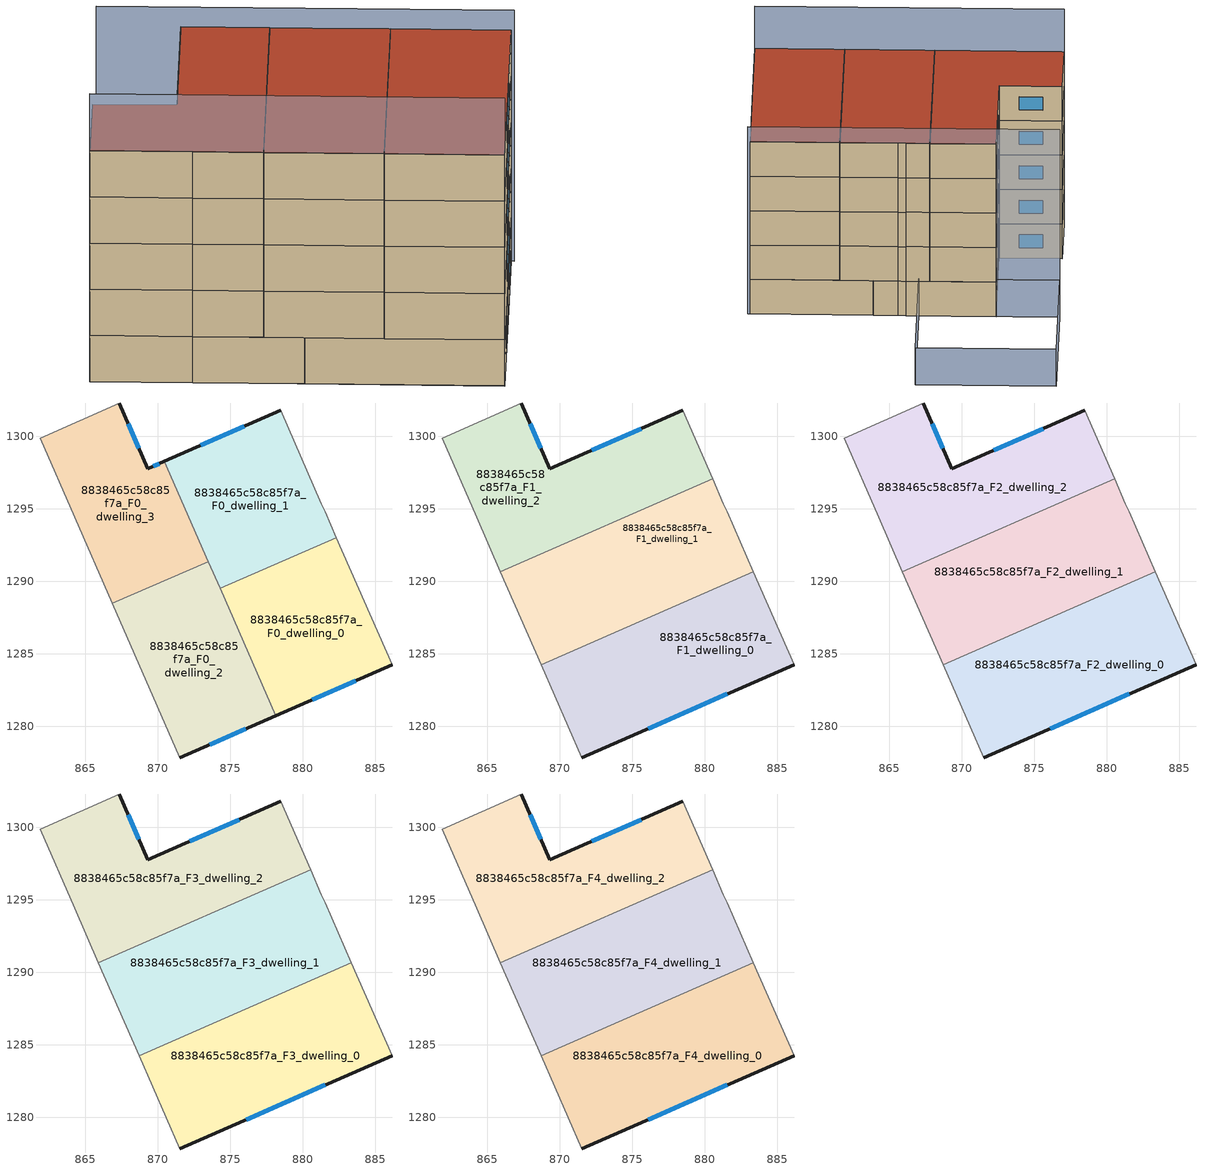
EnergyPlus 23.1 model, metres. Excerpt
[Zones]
8838465c58c85f7a_F0_dwelling_0
 floor ground (EU_floor_Construction): 882.31,1293.02 886.14,1284.25 878.13,1280.75 874.29,1289.51 z0
 wall outside (EU_wall_Construction): 878.13,1280.75 886.14,1284.25 z0:3
 wall to 8838465c58c85f7a_F0_dwelling_1 (EU_wall_Construction): 882.31,1293.02 874.29,1289.51 z0:3
 wall adiabatic (EU_wall_Construction): 886.14,1284.25 882.31,1293.02 z0:3
 wall to 8838465c58c85f7a_F0_dwelling_2 (EU_wall_Construction): 874.29,1289.51 878.13,1280.75 z0:3
 window (EU_Window_Construction): 880.64,1281.85 883.63,1283.16 z0.94:2.06
8838465c58c85f7a_F0_dwelling_1
 floor ground (EU_floor_Construction): 878.48,1301.78 881.28,1295.35 881.53,1294.81 882.31,1293.02 874.29,1289.51 870.46,1298.27 z0
 wall outside (EU_wall_Construction): 878.48,1301.78 870.46,1298.27 z0:3
 wall adiabatic (EU_wall_Construction): 882.31,1293.02 881.53,1294.81 881.28,1295.35 878.48,1301.78 z0:3
 wall to 8838465c58c85f7a_F0_dwelling_3 (EU_wall_Construction): 870.46,1298.27 873.48,1291.37 z0:3
 wall to 8838465c58c85f7a_F0_dwelling_2 (EU_wall_Construction): 873.48,1291.37 874.29,1289.51 z0:3
 window (EU_Window_Construction): 875.96,1300.68 872.97,1299.37 z0.94:2.06
8838465c58c85f7a_F0_dwelling_2
 floor ground (EU_floor_Construction): 873.48,1291.37 878.13,1280.75 871.51,1277.85 866.87,1288.48 z0
 wall outside (EU_wall_Construction): 871.51,1277.85 878.13,1280.75 z0:3
 wall adiabatic (EU_wall_Construction): 866.87,1288.48 871.51,1277.85 z0:3
 wall to 8838465c58c85f7a_F0_dwelling_3 (EU_wall_Construction): 873.48,1291.37 866.87,1288.48 z0:3
 window (EU_Window_Construction): 873.59,1278.76 876.05,1279.84 z0.94:2.06
8838465c58c85f7a_F0_dwelling_3
 floor ground (EU_floor_Construction): 870.46,1298.27 873.48,1291.37 866.87,1288.48 864.27,1294.41 861.88,1299.87 867.35,1302.27 869.32,1297.77 z0
 wall outside (EU_wall_Construction): 870.46,1298.27 869.32,1297.77 867.35,1302.27 z0:3
 wall adiabatic (EU_wall_Construction): 867.35,1302.27 861.88,1299.87 864.27,1294.41 866.87,1288.48 z0:3
 window (EU_Window_Construction): 868.7,1299.18 867.97,1300.86 / 870.1,1298.11 869.68,1297.93 z0.94:2.06
8838465c58c85f7a_F1_dwelling_0
 floor to 8838465c58c85f7a_F0_dwelling_0 (EU_floor_Construction): 883.34,1290.66 886.14,1284.25 878.13,1280.75 875.32,1287.15 z3
 floor to 8838465c58c85f7a_F0_dwelling_2 (EU_floor_Construction): 875.32,1287.15 878.13,1280.75 871.51,1277.85 868.71,1284.26 z3
 wall outside (EU_wall_Construction): 871.51,1277.85 886.14,1284.25 z3:6
 wall adiabatic (EU_wall_Construction): 886.14,1284.25 883.34,1290.66 / 868.71,1284.26 871.51,1277.85 z3:6
 wall to 8838465c58c85f7a_F1_dwelling_1 (EU_wall_Construction): 883.34,1290.66 868.71,1284.26 z3:6
 window (EU_Window_Construction): 876.1,1279.86 881.55,1282.25 z3.94:5.06
8838465c58c85f7a_F1_dwelling_1
 floor to 8838465c58c85f7a_F0_dwelling_2 (EU_floor_Construction): 873.48,1291.37 875.32,1287.15 868.71,1284.26 866.87,1288.48 z3
 floor to 8838465c58c85f7a_F0_dwelling_0 (EU_floor_Construction): 882.31,1293.02 883.34,1290.66 875.32,1287.15 874.29,1289.51 z3
 floor to 8838465c58c85f7a_F0_dwelling_1 (EU_floor_Construction): 880.54,1297.06 881.28,1295.35 881.53,1294.81 882.31,1293.02 874.29,1289.51 872.52,1293.55 z3
 floor to 8838465c58c85f7a_F0_dwelling_3 (EU_floor_Construction): 872.52,1293.55 873.48,1291.37 866.87,1288.48 865.91,1290.66 z3
 wall to 8838465c58c85f7a_F1_dwelling_2 (EU_wall_Construction): 880.54,1297.06 865.91,1290.66 z3:6
 wall adiabatic (EU_wall_Construction): 883.34,1290.66 881.53,1294.81 881.28,1295.35 880.54,1297.06 / 865.91,1290.66 868.71,1284.26 z3:6
8838465c58c85f7a_F1_dwelling_2
 floor to 8838465c58c85f7a_F0_dwelling_1 (EU_floor_Construction): 878.48,1301.78 880.54,1297.06 872.52,1293.55 870.46,1298.27 z3
 floor to 8838465c58c85f7a_F0_dwelling_3 (EU_floor_Construction): 870.46,1298.27 872.52,1293.55 865.91,1290.66 864.27,1294.41 861.88,1299.87 867.35,1302.27 869.32,1297.77 z3
 wall outside (EU_wall_Construction): 878.48,1301.78 869.32,1297.77 867.35,1302.27 z3:6
 wall adiabatic (EU_wall_Construction): 880.54,1297.06 878.48,1301.78 / 867.35,1302.27 861.88,1299.87 864.27,1294.41 865.91,1290.66 z3:6
 window (EU_Window_Construction): 868.7,1299.18 867.97,1300.86 / 875.61,1300.53 872.19,1299.03 z3.94:5.06
8838465c58c85f7a_F2_dwelling_0
 floor to 8838465c58c85f7a_F1_dwelling_0 (EU_floor_Construction): 883.34,1290.66 886.14,1284.25 871.51,1277.85 868.71,1284.26 z6
 wall outside (EU_wall_Construction): 871.51,1277.85 886.14,1284.25 z6:9
 wall adiabatic (EU_wall_Construction): 886.14,1284.25 883.34,1290.66 / 868.71,1284.26 871.51,1277.85 z6:9
 wall to 8838465c58c85f7a_F2_dwelling_1 (EU_wall_Construction): 883.34,1290.66 868.71,1284.26 z6:9
 window (EU_Window_Construction): 876.1,1279.86 881.55,1282.25 z6.94:8.06
8838465c58c85f7a_F2_dwelling_1
 floor to 8838465c58c85f7a_F1_dwelling_1 (EU_floor_Construction): 881.28,1295.35 881.53,1294.81 883.34,1290.66 868.71,1284.26 865.91,1290.66 880.54,1297.06 z6
 wall to 8838465c58c85f7a_F2_dwelling_2 (EU_wall_Construction): 880.54,1297.06 865.91,1290.66 z6:9
 wall adiabatic (EU_wall_Construction): 883.34,1290.66 881.53,1294.81 881.28,1295.35 880.54,1297.06 / 865.91,1290.66 868.71,1284.26 z6:9
8838465c58c85f7a_F2_dwelling_2
 floor to 8838465c58c85f7a_F1_dwelling_2 (EU_floor_Construction): 878.48,1301.78 880.54,1297.06 865.91,1290.66 864.27,1294.41 861.88,1299.87 867.35,1302.27 869.32,1297.77 z6
 wall outside (EU_wall_Construction): 878.48,1301.78 869.32,1297.77 867.35,1302.27 z6:9
 wall adiabatic (EU_wall_Construction): 880.54,1297.06 878.48,1301.78 / 867.35,1302.27 861.88,1299.87 864.27,1294.41 865.91,1290.66 z6:9
 window (EU_Window_Construction): 868.7,1299.18 867.97,1300.86 / 875.61,1300.53 872.19,1299.03 z6.94:8.06
8838465c58c85f7a_F3_dwelling_0
 floor to 8838465c58c85f7a_F2_dwelling_0 (EU_floor_Construction): 883.34,1290.66 886.14,1284.25 871.51,1277.85 868.71,1284.26 z9
 wall outside (EU_wall_Construction): 871.51,1277.85 886.14,1284.25 z9:12
 wall adiabatic (EU_wall_Construction): 886.14,1284.25 883.34,1290.66 / 868.71,1284.26 871.51,1277.85 z9:12
 wall to 8838465c58c85f7a_F3_dwelling_1 (EU_wall_Construction): 883.34,1290.66 868.71,1284.26 z9:12
 window (EU_Window_Construction): 876.1,1279.86 881.55,1282.25 z9.94:11.06
8838465c58c85f7a_F3_dwelling_1
 floor to 8838465c58c85f7a_F2_dwelling_1 (EU_floor_Construction): 881.28,1295.35 881.53,1294.81 883.34,1290.66 868.71,1284.26 865.91,1290.66 880.54,1297.06 z9
 wall to 8838465c58c85f7a_F3_dwelling_2 (EU_wall_Construction): 880.54,1297.06 865.91,1290.66 z9:12
 wall adiabatic (EU_wall_Construction): 883.34,1290.66 881.53,1294.81 881.28,1295.35 880.54,1297.06 / 865.91,1290.66 868.71,1284.26 z9:12
8838465c58c85f7a_F3_dwelling_2
 floor to 8838465c58c85f7a_F2_dwelling_2 (EU_floor_Construction): 878.48,1301.78 880.54,1297.06 865.91,1290.66 864.27,1294.41 861.88,1299.87 867.35,1302.27 869.32,1297.77 z9
 wall outside (EU_wall_Construction): 878.48,1301.78 869.32,1297.77 867.35,1302.27 z9:12
 wall adiabatic (EU_wall_Construction): 880.54,1297.06 878.48,1301.78 / 867.35,1302.27 861.88,1299.87 864.27,1294.41 865.91,1290.66 z9:12
 window (EU_Window_Construction): 868.7,1299.18 867.97,1300.86 / 875.61,1300.53 872.19,1299.03 z9.94:11.06
8838465c58c85f7a_F4_dwelling_0
 floor to 8838465c58c85f7a_F3_dwelling_0 (EU_floor_Construction): 883.34,1290.66 886.14,1284.25 871.51,1277.85 868.71,1284.26 z12
 wall outside (EU_wall_Construction): 871.51,1277.85 886.14,1284.25 z12:15
 wall adiabatic (EU_wall_Construction): 886.14,1284.25 883.34,1290.66 / 868.71,1284.26 871.51,1277.85 z12:15
 wall to 8838465c58c85f7a_F4_dwelling_1 (EU_wall_Construction): 883.34,1290.66 868.71,1284.26 z12:15
 window (EU_Window_Construction): 876.1,1279.86 881.55,1282.25 z12.94:14.06
 roof outside (EU_roof_Construction): 886.14,1284.25 883.34,1290.66 868.71,1284.26 871.51,1277.85 z15
8838465c58c85f7a_F4_dwelling_1
 floor to 8838465c58c85f7a_F3_dwelling_1 (EU_floor_Construction): 881.28,1295.35 881.53,1294.81 883.34,1290.66 868.71,1284.26 865.91,1290.66 880.54,1297.06 z12
 wall to 8838465c58c85f7a_F4_dwelling_2 (EU_wall_Construction): 880.54,1297.06 865.91,1290.66 z12:15
 wall adiabatic (EU_wall_Construction): 883.34,1290.66 881.53,1294.81 881.28,1295.35 880.54,1297.06 / 865.91,1290.66 868.71,1284.26 z12:15
 roof outside (EU_roof_Construction): 883.34,1290.66 881.53,1294.81 881.28,1295.35 880.54,1297.06 865.91,1290.66 868.71,1284.26 z15
8838465c58c85f7a_F4_dwelling_2
 floor to 8838465c58c85f7a_F3_dwelling_2 (EU_floor_Construction): 878.48,1301.78 880.54,1297.06 865.91,1290.66 864.27,1294.41 861.88,1299.87 867.35,1302.27 869.32,1297.77 z12
 wall outside (EU_wall_Construction): 878.48,1301.78 869.32,1297.77 867.35,1302.27 z12:15
 wall adiabatic (EU_wall_Construction): 880.54,1297.06 878.48,1301.78 / 867.35,1302.27 861.88,1299.87 864.27,1294.41 865.91,1290.66 z12:15
 window (EU_Window_Construction): 868.7,1299.18 867.97,1300.86 / 875.61,1300.53 872.19,1299.03 z12.94:14.06
 roof outside (EU_roof_Construction): 880.54,1297.06 878.48,1301.78 869.32,1297.77 867.35,1302.27 861.88,1299.87 864.27,1294.41 865.91,1290.66 z15
shading: 861.9,1299.88 871.51,1277.85 z0:18.7; 876.49,1306.28 887.3,1311.02 / 887.3,1311.02 891.7,1300.99 / 891.7,1300.99 880.89,1296.25 / 880.89,1296.25 876.49,1306.28 z0:3.2; 886.21,1284.1 876.48,1306.27 z0:16.3
[Building]
EU S2 Campaign: North Axis=0; Terrain=City; Solar Distribution=FullExterior
[Site:Location]
Vienna: Latitude=48; Longitude=16.5; Time Zone=1; Elevation=183
[SizingPeriod:WeatherFileDays]
AnnualSizingPeriod: Begin Month=1; Begin Day of Month=1; End Month=12; End Day of Month=31; Day of Week for Start Day=Monday; Use Weather File Daylight Saving Period=No; Use Weather File Rain and Snow Indicators=No
[MATERIAL]
EU_InternalMass_Material: Roughness=MediumRough; Thickness=0.1; Conductivity=1; Density=1800; Specific Heat=900; Thermal Absorptance=0.9; Solar Absorptance=0.7; Visible Absorptance=0.7
[MATERIAL:NOMASS] Roughness=MediumRough; Thermal Absorptance=0.9; Solar Absorptance=0.7; Visible Absorptance=0.7
Name | Thermal Resistance
EU_wall_NoMass | 0.914258
EU_roof_NoMass | 0.954009
EU_floor_NoMass | 1.09711
[WINDOWMATERIAL:SIMPLEGLAZINGSYSTEM]
EU_Window_SimpleGlazing: UFactor=2.09642; Solar Heat Gain Coefficient=0.65; Visible Transmittance=0.65
[CONSTRUCTION]
EU_wall_Construction: EU_wall_NoMass
EU_roof_Construction: EU_roof_NoMass
EU_floor_Construction: EU_floor_NoMass
EU_Window_Construction: EU_Window_SimpleGlazing
EU_InternalMass_Construction: EU_InternalMass_Material
[ZONE] Type=1; Multiplier=1; Ceiling Height=autocalculate; Floor Area=autocalculate; Part of Total Floor Area=Yes
Name | Volume
8838465c58c85f7a_F0_dwelling_0 | 251.061
8838465c58c85f7a_F1_dwelling_0; 8838465c58c85f7a_F2_dwelling_0; 8838465c58c85f7a_F3_dwelling_0; 8838465c58c85f7a_F4_dwelling_0 | 334.734
8838465c58c85f7a_F0_dwelling_1 | 251.063
8838465c58c85f7a_F1_dwelling_1; 8838465c58c85f7a_F2_dwelling_1; 8838465c58c85f7a_F3_dwelling_1; 8838465c58c85f7a_F4_dwelling_1 | 334.752
8838465c58c85f7a_F0_dwelling_2 | 251.035
8838465c58c85f7a_F1_dwelling_2; 8838465c58c85f7a_F2_dwelling_2; 8838465c58c85f7a_F3_dwelling_2; 8838465c58c85f7a_F4_dwelling_2 | 334.728
8838465c58c85f7a_F0_dwelling_3 | 251.052
[INTERNALMASS] Construction=EU_InternalMass_Construction
Name | Zone or ZoneList | Surface Area
8838465c58c85f7a_F0_dwelling_0_EU_InternalMass | 8838465c58c85f7a_F0_dwelling_0 | 83.6867
8838465c58c85f7a_F0_dwelling_1_EU_InternalMass | 8838465c58c85f7a_F0_dwelling_1 | 83.6879
8838465c58c85f7a_F0_dwelling_2_EU_InternalMass | 8838465c58c85f7a_F0_dwelling_2 | 83.678
8838465c58c85f7a_F0_dwelling_3_EU_InternalMass | 8838465c58c85f7a_F0_dwelling_3 | 83.6822
8838465c58c85f7a_F1_dwelling_0_EU_InternalMass | 8838465c58c85f7a_F1_dwelling_0 | 111.578
8838465c58c85f7a_F1_dwelling_1_EU_InternalMass | 8838465c58c85f7a_F1_dwelling_1 | 111.578
8838465c58c85f7a_F1_dwelling_2_EU_InternalMass | 8838465c58c85f7a_F1_dwelling_2 | 111.576
8838465c58c85f7a_F2_dwelling_0_EU_InternalMass | 8838465c58c85f7a_F2_dwelling_0 | 111.578
8838465c58c85f7a_F2_dwelling_1_EU_InternalMass | 8838465c58c85f7a_F2_dwelling_1 | 111.578
8838465c58c85f7a_F2_dwelling_2_EU_InternalMass | 8838465c58c85f7a_F2_dwelling_2 | 111.576
8838465c58c85f7a_F3_dwelling_0_EU_InternalMass | 8838465c58c85f7a_F3_dwelling_0 | 111.578
8838465c58c85f7a_F3_dwelling_1_EU_InternalMass | 8838465c58c85f7a_F3_dwelling_1 | 111.578
8838465c58c85f7a_F3_dwelling_2_EU_InternalMass | 8838465c58c85f7a_F3_dwelling_2 | 111.576
8838465c58c85f7a_F4_dwelling_0_EU_InternalMass | 8838465c58c85f7a_F4_dwelling_0 | 111.578
8838465c58c85f7a_F4_dwelling_1_EU_InternalMass | 8838465c58c85f7a_F4_dwelling_1 | 111.578
8838465c58c85f7a_F4_dwelling_2_EU_InternalMass | 8838465c58c85f7a_F4_dwelling_2 | 111.576
[OTHEREQUIPMENT] Fuel Type=Electricity; Design Level Calculation Method=Watts/Area; Power per Zone Floor Area=1; Fraction Latent=0; Fraction Radiant=0; Fraction Lost=0; Carbon Dioxide Generation Rate=0; EndUse Subcategory=EU_Step8_InternalGains
Name | Zone or ZoneList or Space or SpaceList | Schedule
EU_Step8_InternalGain_8838465c58c85f7a_F0_dwelling_0_f000 | 8838465c58c85f7a_F0_dwelling_0 | EU_Step8_GainSchedule_8838465c58c85f7a_F0_dwelling_0_f000
EU_Step8_InternalGain_8838465c58c85f7a_F0_dwelling_1_f000 | 8838465c58c85f7a_F0_dwelling_1 | EU_Step8_GainSchedule_8838465c58c85f7a_F0_dwelling_1_f000
EU_Step8_InternalGain_8838465c58c85f7a_F0_dwelling_2_f000 | 8838465c58c85f7a_F0_dwelling_2 | EU_Step8_GainSchedule_8838465c58c85f7a_F0_dwelling_2_f000
EU_Step8_InternalGain_8838465c58c85f7a_F0_dwelling_3_f000 | 8838465c58c85f7a_F0_dwelling_3 | EU_Step8_GainSchedule_8838465c58c85f7a_F0_dwelling_3_f000
EU_Step8_InternalGain_8838465c58c85f7a_F1_dwelling_0_f000 | 8838465c58c85f7a_F1_dwelling_0 | EU_Step8_GainSchedule_8838465c58c85f7a_F1_dwelling_0_f000
EU_Step8_InternalGain_8838465c58c85f7a_F1_dwelling_1_f000 | 8838465c58c85f7a_F1_dwelling_1 | EU_Step8_GainSchedule_8838465c58c85f7a_F1_dwelling_1_f000
EU_Step8_InternalGain_8838465c58c85f7a_F1_dwelling_2_f000 | 8838465c58c85f7a_F1_dwelling_2 | EU_Step8_GainSchedule_8838465c58c85f7a_F1_dwelling_2_f000
EU_Step8_InternalGain_8838465c58c85f7a_F2_dwelling_0_f000 | 8838465c58c85f7a_F2_dwelling_0 | EU_Step8_GainSchedule_8838465c58c85f7a_F2_dwelling_0_f000
EU_Step8_InternalGain_8838465c58c85f7a_F2_dwelling_1_f000 | 8838465c58c85f7a_F2_dwelling_1 | EU_Step8_GainSchedule_8838465c58c85f7a_F2_dwelling_1_f000
EU_Step8_InternalGain_8838465c58c85f7a_F2_dwelling_2_f000 | 8838465c58c85f7a_F2_dwelling_2 | EU_Step8_GainSchedule_8838465c58c85f7a_F2_dwelling_2_f000
EU_Step8_InternalGain_8838465c58c85f7a_F3_dwelling_0_f000 | 8838465c58c85f7a_F3_dwelling_0 | EU_Step8_GainSchedule_8838465c58c85f7a_F3_dwelling_0_f000
EU_Step8_InternalGain_8838465c58c85f7a_F3_dwelling_1_f000 | 8838465c58c85f7a_F3_dwelling_1 | EU_Step8_GainSchedule_8838465c58c85f7a_F3_dwelling_1_f000
EU_Step8_InternalGain_8838465c58c85f7a_F3_dwelling_2_f000 | 8838465c58c85f7a_F3_dwelling_2 | EU_Step8_GainSchedule_8838465c58c85f7a_F3_dwelling_2_f000
EU_Step8_InternalGain_8838465c58c85f7a_F4_dwelling_0_f000 | 8838465c58c85f7a_F4_dwelling_0 | EU_Step8_GainSchedule_8838465c58c85f7a_F4_dwelling_0_f000
EU_Step8_InternalGain_8838465c58c85f7a_F4_dwelling_1_f000 | 8838465c58c85f7a_F4_dwelling_1 | EU_Step8_GainSchedule_8838465c58c85f7a_F4_dwelling_1_f000
EU_Step8_InternalGain_8838465c58c85f7a_F4_dwelling_2_f000 | 8838465c58c85f7a_F4_dwelling_2 | EU_Step8_GainSchedule_8838465c58c85f7a_F4_dwelling_2_f000
[ZONEVENTILATION:DESIGNFLOWRATE] Schedule=EU_AlwaysOn; Design Flow Rate Calculation Method=AirChanges/Hour; Air Changes per Hour=0.546891; Ventilation Type=Natural; Fan Pressure Rise=0; Fan Total Efficiency=1; Constant Term Coefficient=1; Temperature Term Coefficient=0; Velocity Term Coefficient=0; Velocity Squared Term Coefficient=0; Minimum Indoor Temperature=-100; Maximum Indoor Temperature=100; Delta Temperature=-100; Minimum Outdoor Temperature=-100; Maximum Outdoor Temperature=100; Maximum Wind Speed=40
Name | Zone or ZoneList or Space or SpaceList
EU_ConstantAir_8838465c58c85f7a_F0_dwelling_0 | 8838465c58c85f7a_F0_dwelling_0
EU_ConstantAir_8838465c58c85f7a_F0_dwelling_1 | 8838465c58c85f7a_F0_dwelling_1
EU_ConstantAir_8838465c58c85f7a_F0_dwelling_2 | 8838465c58c85f7a_F0_dwelling_2
EU_ConstantAir_8838465c58c85f7a_F0_dwelling_3 | 8838465c58c85f7a_F0_dwelling_3
EU_ConstantAir_8838465c58c85f7a_F1_dwelling_0 | 8838465c58c85f7a_F1_dwelling_0
EU_ConstantAir_8838465c58c85f7a_F1_dwelling_1 | 8838465c58c85f7a_F1_dwelling_1
EU_ConstantAir_8838465c58c85f7a_F1_dwelling_2 | 8838465c58c85f7a_F1_dwelling_2
EU_ConstantAir_8838465c58c85f7a_F2_dwelling_0 | 8838465c58c85f7a_F2_dwelling_0
EU_ConstantAir_8838465c58c85f7a_F2_dwelling_1 | 8838465c58c85f7a_F2_dwelling_1
EU_ConstantAir_8838465c58c85f7a_F2_dwelling_2 | 8838465c58c85f7a_F2_dwelling_2
EU_ConstantAir_8838465c58c85f7a_F3_dwelling_0 | 8838465c58c85f7a_F3_dwelling_0
EU_ConstantAir_8838465c58c85f7a_F3_dwelling_1 | 8838465c58c85f7a_F3_dwelling_1
EU_ConstantAir_8838465c58c85f7a_F3_dwelling_2 | 8838465c58c85f7a_F3_dwelling_2
EU_ConstantAir_8838465c58c85f7a_F4_dwelling_0 | 8838465c58c85f7a_F4_dwelling_0
EU_ConstantAir_8838465c58c85f7a_F4_dwelling_1 | 8838465c58c85f7a_F4_dwelling_1
EU_ConstantAir_8838465c58c85f7a_F4_dwelling_2 | 8838465c58c85f7a_F4_dwelling_2
[HVACTEMPLATE:THERMOSTAT] Constant Heating Setpoint=20; Constant Cooling Setpoint=50
EU_HeatOnly_8838465c58c85f7a_F0_dwelling_0; EU_HeatOnly_8838465c58c85f7a_F0_dwelling_1; EU_HeatOnly_8838465c58c85f7a_F0_dwelling_2; EU_HeatOnly_8838465c58c85f7a_F0_dwelling_3; EU_HeatOnly_8838465c58c85f7a_F1_dwelling_0; EU_HeatOnly_8838465c58c85f7a_F1_dwelling_1; EU_HeatOnly_8838465c58c85f7a_F1_dwelling_2; EU_HeatOnly_8838465c58c85f7a_F2_dwelling_0; EU_HeatOnly_8838465c58c85f7a_F2_dwelling_1; EU_HeatOnly_8838465c58c85f7a_F2_dwelling_2; EU_HeatOnly_8838465c58c85f7a_F3_dwelling_0; EU_HeatOnly_8838465c58c85f7a_F3_dwelling_1; EU_HeatOnly_8838465c58c85f7a_F3_dwelling_2; EU_HeatOnly_8838465c58c85f7a_F4_dwelling_0; EU_HeatOnly_8838465c58c85f7a_F4_dwelling_1; EU_HeatOnly_8838465c58c85f7a_F4_dwelling_2
[HVACTEMPLATE:ZONE:IDEALLOADSAIRSYSTEM] System Availability Schedule=EU_AlwaysOn; Maximum Heating Supply Air Temperature=50; Minimum Cooling Supply Air Temperature=13; Maximum Heating Supply Air Humidity Ratio=0.0156; Minimum Cooling Supply Air Humidity Ratio=0.0077; Heating Limit=NoLimit; Cooling Limit=NoLimit; Heating Availability Schedule=EU_AlwaysOn; Cooling Availability Schedule=EU_CoolingOff; Dehumidification Control Type=ConstantSensibleHeatRatio; Cooling Sensible Heat Ratio=0.7; Dehumidification Setpoint=60; Humidification Control Type=None; Humidification Setpoint=30; Outdoor Air Method=None; Outdoor Air Flow Rate per Person=0.00944; Outdoor Air Flow Rate per Zone Floor Area=0; Outdoor Air Flow Rate per Zone=0; Demand Controlled Ventilation Type=None; Outdoor Air Economizer Type=NoEconomizer; Heat Recovery Type=None; Sensible Heat Recovery Effectiveness=0.7; Latent Heat Recovery Effectiveness=0.65
Name | Template Thermostat
8838465c58c85f7a_F0_dwelling_0 | EU_HeatOnly_8838465c58c85f7a_F0_dwelling_0
8838465c58c85f7a_F0_dwelling_1 | EU_HeatOnly_8838465c58c85f7a_F0_dwelling_1
8838465c58c85f7a_F0_dwelling_2 | EU_HeatOnly_8838465c58c85f7a_F0_dwelling_2
8838465c58c85f7a_F0_dwelling_3 | EU_HeatOnly_8838465c58c85f7a_F0_dwelling_3
8838465c58c85f7a_F1_dwelling_0 | EU_HeatOnly_8838465c58c85f7a_F1_dwelling_0
8838465c58c85f7a_F1_dwelling_1 | EU_HeatOnly_8838465c58c85f7a_F1_dwelling_1
8838465c58c85f7a_F1_dwelling_2 | EU_HeatOnly_8838465c58c85f7a_F1_dwelling_2
8838465c58c85f7a_F2_dwelling_0 | EU_HeatOnly_8838465c58c85f7a_F2_dwelling_0
8838465c58c85f7a_F2_dwelling_1 | EU_HeatOnly_8838465c58c85f7a_F2_dwelling_1
8838465c58c85f7a_F2_dwelling_2 | EU_HeatOnly_8838465c58c85f7a_F2_dwelling_2
8838465c58c85f7a_F3_dwelling_0 | EU_HeatOnly_8838465c58c85f7a_F3_dwelling_0
8838465c58c85f7a_F3_dwelling_1 | EU_HeatOnly_8838465c58c85f7a_F3_dwelling_1
8838465c58c85f7a_F3_dwelling_2 | EU_HeatOnly_8838465c58c85f7a_F3_dwelling_2
8838465c58c85f7a_F4_dwelling_0 | EU_HeatOnly_8838465c58c85f7a_F4_dwelling_0
8838465c58c85f7a_F4_dwelling_1 | EU_HeatOnly_8838465c58c85f7a_F4_dwelling_1
8838465c58c85f7a_F4_dwelling_2 | EU_HeatOnly_8838465c58c85f7a_F4_dwelling_2
[SIZING:ZONE] Zone Cooling Design Supply Air Temperature Input Method=SupplyAirTemperature; Zone Cooling Design Supply Air Temperature=13; Zone Heating Design Supply Air Temperature Input Method=SupplyAirTemperature; Zone Heating Design Supply Air Temperature=50; Zone Cooling Design Supply Air Humidity Ratio=0.008; Zone Heating Design Supply Air Humidity Ratio=0.008; Cooling Design Air Flow Method=DesignDay; Cooling Design Air Flow Rate=0; Cooling Minimum Air Flow per Zone Floor Area=0.000762; Cooling Minimum Air Flow=0; Cooling Minimum Air Flow Fraction=0.2; Heating Design Air Flow Method=DesignDay; Heating Design Air Flow Rate=0; Heating Maximum Air Flow per Zone Floor Area=0.002032; Heating Maximum Air Flow=0.141576; Heating Maximum Air Flow Fraction=0.3; Account for Dedicated Outdoor Air System=No; Dedicated Outdoor Air System Control Strategy=NeutralSupplyAir; Dedicated Outdoor Air Low Setpoint Temperature for Design=autosize; Dedicated Outdoor Air High Setpoint Temperature for Design=autosize; Zone Load Sizing Method=Sensible Load Only No Latent Load; Zone Latent Cooling Design Supply Air Humidity Ratio Input Method=HumidityRatioDifference; Zone Cooling Design Supply Air Humidity Ratio Difference=0.005; Zone Latent Heating Design Supply Air Humidity Ratio Input Method=HumidityRatioDifference; Zone Humidification Design Supply Air Humidity Ratio Difference=0.005
8838465c58c85f7a_F0_dwelling_0; 8838465c58c85f7a_F0_dwelling_1; 8838465c58c85f7a_F0_dwelling_2; 8838465c58c85f7a_F0_dwelling_3; 8838465c58c85f7a_F1_dwelling_0; 8838465c58c85f7a_F1_dwelling_1; 8838465c58c85f7a_F1_dwelling_2; 8838465c58c85f7a_F2_dwelling_0; 8838465c58c85f7a_F2_dwelling_1; 8838465c58c85f7a_F2_dwelling_2; 8838465c58c85f7a_F3_dwelling_0; 8838465c58c85f7a_F3_dwelling_1; 8838465c58c85f7a_F3_dwelling_2; 8838465c58c85f7a_F4_dwelling_0; 8838465c58c85f7a_F4_dwelling_1; 8838465c58c85f7a_F4_dwelling_2
[SCHEDULE:CONSTANT]
Name | Hourly Value
EU_AlwaysOn | 1
EU_CoolingOff | 0
[SCHEDULE:FILE] Column Number=1; Rows to Skip at Top=0; Number of Hours of Data=8760; Column Separator=Comma; Interpolate to Timestep=No; Minutes per Item=60; Adjust Schedule for Daylight Savings=Yes
Name | File
EU_Step8_GainSchedule_8838465c58c85f7a_F0_dwelling_0_f000 | ../../schedules/8838465c58c85f7a/8838465c58c85f7a_F0_dwelling_0_f000_gain.csv
EU_Step8_GainSchedule_8838465c58c85f7a_F0_dwelling_1_f000 | ../../schedules/8838465c58c85f7a/8838465c58c85f7a_F0_dwelling_1_f000_gain.csv
EU_Step8_GainSchedule_8838465c58c85f7a_F0_dwelling_2_f000 | ../../schedules/8838465c58c85f7a/8838465c58c85f7a_F0_dwelling_2_f000_gain.csv
EU_Step8_GainSchedule_8838465c58c85f7a_F0_dwelling_3_f000 | ../../schedules/8838465c58c85f7a/8838465c58c85f7a_F0_dwelling_3_f000_gain.csv
EU_Step8_GainSchedule_8838465c58c85f7a_F1_dwelling_0_f000 | ../../schedules/8838465c58c85f7a/8838465c58c85f7a_F1_dwelling_0_f000_gain.csv
EU_Step8_GainSchedule_8838465c58c85f7a_F1_dwelling_1_f000 | ../../schedules/8838465c58c85f7a/8838465c58c85f7a_F1_dwelling_1_f000_gain.csv
EU_Step8_GainSchedule_8838465c58c85f7a_F1_dwelling_2_f000 | ../../schedules/8838465c58c85f7a/8838465c58c85f7a_F1_dwelling_2_f000_gain.csv
EU_Step8_GainSchedule_8838465c58c85f7a_F2_dwelling_0_f000 | ../../schedules/8838465c58c85f7a/8838465c58c85f7a_F2_dwelling_0_f000_gain.csv
EU_Step8_GainSchedule_8838465c58c85f7a_F2_dwelling_1_f000 | ../../schedules/8838465c58c85f7a/8838465c58c85f7a_F2_dwelling_1_f000_gain.csv
EU_Step8_GainSchedule_8838465c58c85f7a_F2_dwelling_2_f000 | ../../schedules/8838465c58c85f7a/8838465c58c85f7a_F2_dwelling_2_f000_gain.csv
EU_Step8_GainSchedule_8838465c58c85f7a_F3_dwelling_0_f000 | ../../schedules/8838465c58c85f7a/8838465c58c85f7a_F3_dwelling_0_f000_gain.csv
EU_Step8_GainSchedule_8838465c58c85f7a_F3_dwelling_1_f000 | ../../schedules/8838465c58c85f7a/8838465c58c85f7a_F3_dwelling_1_f000_gain.csv
EU_Step8_GainSchedule_8838465c58c85f7a_F3_dwelling_2_f000 | ../../schedules/8838465c58c85f7a/8838465c58c85f7a_F3_dwelling_2_f000_gain.csv
EU_Step8_GainSchedule_8838465c58c85f7a_F4_dwelling_0_f000 | ../../schedules/8838465c58c85f7a/8838465c58c85f7a_F4_dwelling_0_f000_gain.csv
EU_Step8_GainSchedule_8838465c58c85f7a_F4_dwelling_1_f000 | ../../schedules/8838465c58c85f7a/8838465c58c85f7a_F4_dwelling_1_f000_gain.csv
EU_Step8_GainSchedule_8838465c58c85f7a_F4_dwelling_2_f000 | ../../schedules/8838465c58c85f7a/8838465c58c85f7a_F4_dwelling_2_f000_gain.csv
